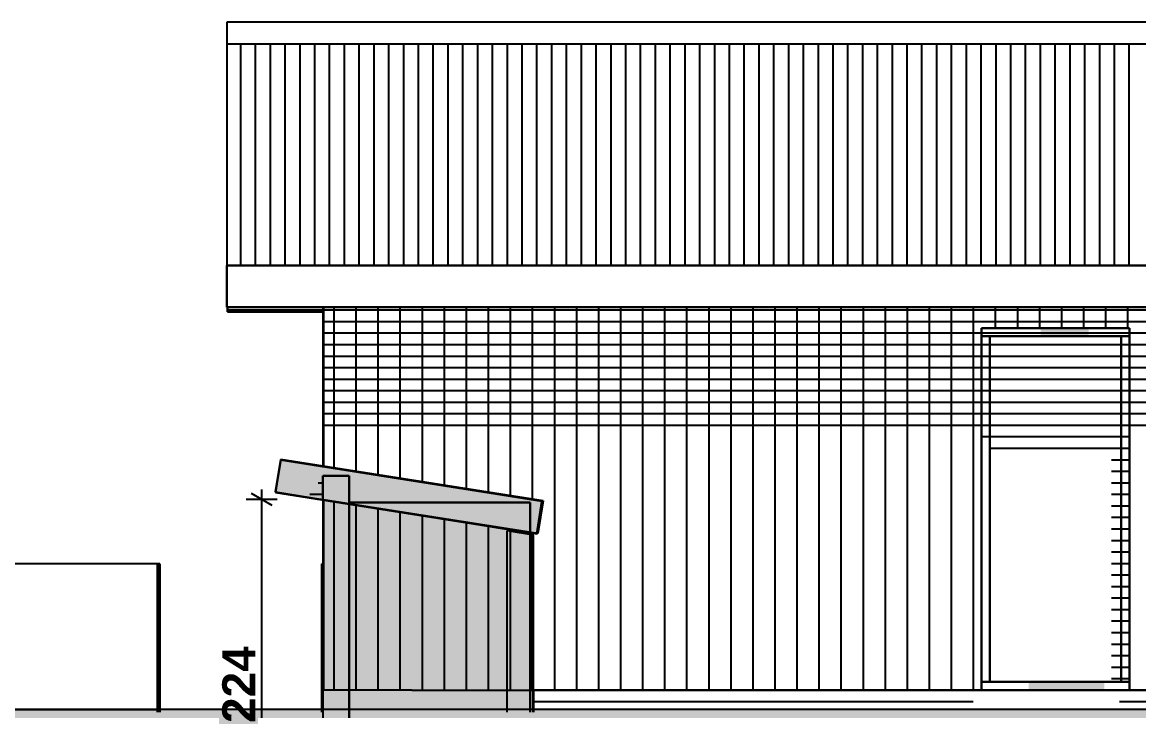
# Model space of a CAD drawing. Header units: millimetres. Extents: x -242231 to 419123, y -2399 to 525285.
# Drawn here: x -223797 to -217012, y 68275 to 72458 of the extents above; entities that cross this region are included whole.
import ezdxf

# ---------------------------------------------------------------- set-up
doc = ezdxf.new("R2010")
doc.units = ezdxf.units.MM
doc.styles.add('GENERATED_STYLE_1', font='swissb.ttf')

msp = doc.modelspace()

# ---------------------------------------------------------------- hatches: boundary and pattern name
at = {"linetype": 'Continuous', "lineweight": 15}
for points in [[(-217608.72, 70600.504), (-217608.72, 70550.898), (-217316.149, 70550.898), (-217316.149, 70600.504)], [(-221967.496, 69557.322), (-221973.572, 68266.436), (-220691.612, 68266.436), (-220691.612, 69350.825)]]:
    msp.add_hatch(color=253, dxfattribs=at).paths.add_polyline_path(points, flags=0)
at = {"linetype": 'Continuous', "lineweight": 0}
for points in [[(-222258.164, 69602.125), (-220670.777, 69350.708), (-220639.813, 69546.203), (-222227.201, 69797.62)], [(-217221.616, 68400.504), (-217221.616, 68451.163), (-217681.822, 68451.163), (-217681.822, 68400.504)], [(-228751.592, 68133.538), (-228751.592, 68283.538), (-200225.193, 68283.538), (-200225.193, 68133.538)]]:
    msp.add_hatch(color=255, dxfattribs=at).paths.add_polyline_path(points, flags=0)

# ---------------------------------------------------------------- linework, layer by layer
for p, q in [((-204849.464, 72458.213), (-222553.186, 72458.213)), ((-222553.186, 72458.213), (-222553.186, 70979.865)), ((-222553.186, 70979.865), (-204849.464, 70979.865)), ((-204849.464, 70979.865), (-222553.186, 70979.865)), ((-222553.186, 70979.865), (-222553.186, 70727.841)), ((-222553.186, 70727.841), (-204849.464, 70727.841)), ((-221968.487, 70727.841), (-222549.579, 70727.841)), ((-222549.579, 70727.841), (-222549.579, 70698.889)), ((-222549.579, 70698.889), (-221968.487, 70698.889)), ((-221968.487, 70698.889), (-221968.487, 70727.841)), ((-217067.797, 70600.504), (-217967.797, 70600.504)), ((-217967.797, 70600.504), (-217967.797, 70550.504)), ((-217067.797, 70550.504), (-217067.797, 70600.504)), ((-217967.797, 70550.504), (-217917.797, 70550.504)), ((-217917.797, 70550.504), (-217967.797, 70550.504)), ((-217967.797, 70550.504), (-217967.797, 68450.504)), ((-217117.797, 70550.504), (-217917.797, 70550.504)), ((-217917.797, 70550.504), (-217917.797, 68450.504)), ((-217917.797, 70550.504), (-217117.797, 70550.504)), ((-217917.797, 68450.504), (-217917.797, 70550.504)), ((-217117.797, 68450.504), (-217117.797, 70550.504)), ((-217117.797, 70550.504), (-217067.797, 70550.504)), ((-217067.797, 70550.504), (-217117.797, 70550.504)), ((-217117.797, 70550.504), (-217117.797, 68450.504)), ((-217067.797, 68450.504), (-217067.797, 70550.504)), ((-222226.487, 69802.125), (-222257.774, 69604.588)), ((-220632.244, 69549.622), (-222226.487, 69802.125)), ((-221809.725, 69702.363), (-221969.725, 69702.363)), ((-221969.725, 69702.363), (-221969.725, 67317.304)), ((-221969.725, 69558.965), (-221969.725, 69702.363)), ((-221969.725, 69702.363), (-221809.725, 69702.363)), ((-221809.725, 65852.363), (-221809.725, 69702.363)), ((-221809.725, 69702.363), (-221809.725, 69541.286)), ((-222257.774, 69604.588), (-221969.725, 69558.965)), ((-220663.531, 69352.085), (-220632.244, 69549.622)), ((-221809.725, 69541.286), (-221809.727, 68267.304)), ((-220710.081, 69541.286), (-221809.725, 69541.286)), ((-221809.725, 69541.286), (-220710.081, 69541.286)), ((-220710.081, 68267.304), (-220710.081, 69541.286)), ((-220710.081, 69541.286), (-220710.081, 69359.457)), ((-220710.081, 69359.457), (-220663.531, 69352.085)), ((-220689.738, 69342.364), (-220710.081, 69345.586)), ((-220710.081, 69345.586), (-220710.081, 68267.304)), ((-220689.738, 68267.304), (-220689.738, 69342.364)), ((-222975.877, 69017.304), (-222975.977, 69167.304)), ((-222975.977, 69167.304), (-222975.977, 69017.304)), ((-222975.877, 69167.304), (-222975.977, 69167.304)), ((-222975.977, 69167.304), (-222975.877, 69017.304)), ((-222961.077, 69167.304), (-222975.877, 69167.304)), ((-222975.877, 69167.304), (-222961.077, 69017.304)), ((-222975.877, 69017.304), (-222975.877, 69167.304)), ((-222961.077, 69017.304), (-222975.877, 69167.304)), ((-222975.877, 69167.304), (-222975.877, 69017.304)), ((-222961.077, 69017.304), (-222961.077, 69167.304)), ((-222960.977, 69167.304), (-222961.077, 69167.304)), ((-222961.077, 69167.304), (-222960.977, 69017.304)), ((-222960.977, 69017.304), (-222961.077, 69167.304)), ((-222961.077, 69167.304), (-222961.077, 69017.304)), ((-222960.977, 69017.304), (-222960.977, 69167.304)), ((-221975.877, 69017.304), (-221975.977, 69167.304)), ((-221975.977, 69167.304), (-221975.977, 69017.304)), ((-221975.877, 69167.304), (-221975.977, 69167.304)), ((-221975.977, 69167.304), (-221975.877, 69017.304)), ((-221969.725, 69104.948), (-221975.877, 69167.304)), ((-221975.877, 69167.304), (-221975.877, 69082.867)), ((-221969.725, 69167.304), (-221975.877, 69167.304)), ((-221975.877, 69167.304), (-221969.725, 69104.948)), ((-221975.877, 69017.304), (-221975.877, 69167.304)), ((-221969.725, 69104.948), (-221969.725, 69167.304)), ((-221975.877, 69082.867), (-221969.725, 69082.867)), ((-221969.725, 69082.867), (-221975.877, 69082.867)), ((-221975.877, 69082.867), (-221975.877, 69017.304)), ((-221969.725, 69082.867), (-221969.725, 69104.948)), ((-221969.725, 69017.304), (-221969.725, 69082.867)), ((-222975.977, 69017.304), (-222975.877, 69017.304)), ((-222975.877, 68867.304), (-222975.977, 69017.304)), ((-222975.977, 69017.304), (-222975.977, 68867.304)), ((-222975.877, 69017.304), (-222975.977, 69017.304)), ((-222975.977, 69017.304), (-222975.877, 68867.304)), ((-222975.877, 69017.304), (-222961.077, 69017.304)), ((-222961.077, 69017.304), (-222975.877, 69017.304)), ((-222975.877, 69017.304), (-222961.077, 68867.304)), ((-222975.877, 68867.304), (-222975.877, 69017.304)), ((-222961.077, 68867.304), (-222975.877, 69017.304)), ((-222975.877, 69017.304), (-222975.877, 68867.304)), ((-222961.077, 69017.304), (-222960.977, 69017.304)), ((-222961.077, 68867.304), (-222961.077, 69017.304)), ((-222960.977, 68867.304), (-222961.077, 69017.304)), ((-222961.077, 69017.304), (-222961.077, 68867.304)), ((-222960.977, 69017.304), (-222961.077, 69017.304)), ((-222961.077, 69017.304), (-222960.977, 68867.304)), ((-222960.977, 68867.304), (-222960.977, 69017.304)), ((-221975.977, 69017.304), (-221975.877, 69017.304)), ((-221975.877, 68867.304), (-221975.977, 69017.304)), ((-221975.977, 69017.304), (-221975.977, 68867.304)), ((-221975.877, 69017.304), (-221975.977, 69017.304)), ((-221975.977, 69017.304), (-221975.877, 68867.304)), ((-221975.877, 69017.304), (-221969.725, 69017.304)), ((-221969.725, 68954.948), (-221975.877, 69017.304)), ((-221975.877, 69017.304), (-221975.877, 68867.304)), ((-221969.725, 69017.304), (-221975.877, 69017.304)), ((-221975.877, 69017.304), (-221969.725, 68954.948)), ((-221975.877, 68867.304), (-221975.877, 69017.304)), ((-221969.725, 68954.948), (-221969.725, 69017.304)), ((-221969.725, 68867.304), (-221969.725, 68954.948)), ((-222975.977, 68867.304), (-222975.877, 68867.304)), ((-222975.877, 68717.304), (-222975.977, 68867.304)), ((-222975.977, 68867.304), (-222975.977, 68717.304)), ((-222975.877, 68867.304), (-222975.977, 68867.304)), ((-222975.977, 68867.304), (-222975.877, 68717.304)), ((-222975.877, 68867.304), (-222961.077, 68867.304)), ((-222961.077, 68717.304), (-222975.877, 68867.304)), ((-222975.877, 68867.304), (-222975.877, 68717.304)), ((-222961.077, 68867.304), (-222975.877, 68867.304)), ((-222975.877, 68867.304), (-222961.077, 68717.304)), ((-222975.877, 68717.304), (-222975.877, 68867.304)), ((-222961.077, 68867.304), (-222960.977, 68867.304)), ((-222960.977, 68717.304), (-222961.077, 68867.304)), ((-222961.077, 68867.304), (-222961.077, 68717.304)), ((-222961.077, 68717.304), (-222961.077, 68867.304)), ((-222960.977, 68867.304), (-222961.077, 68867.304)), ((-222961.077, 68867.304), (-222960.977, 68717.304)), ((-222960.977, 68717.304), (-222960.977, 68867.304)), ((-221975.977, 68867.304), (-221975.877, 68867.304)), ((-221975.877, 68717.304), (-221975.977, 68867.304)), ((-221975.977, 68867.304), (-221975.977, 68717.304)), ((-221975.877, 68867.304), (-221975.977, 68867.304)), ((-221975.977, 68867.304), (-221975.877, 68717.304)), ((-221975.877, 68867.304), (-221969.725, 68867.304)), ((-221969.725, 68867.304), (-221975.877, 68867.304)), ((-221975.877, 68867.304), (-221969.725, 68804.948)), ((-221969.725, 68804.948), (-221975.877, 68867.304)), ((-221975.877, 68867.304), (-221975.877, 68717.304)), ((-221975.877, 68717.304), (-221975.877, 68867.304)), ((-221969.725, 68804.948), (-221969.725, 68867.304)), ((-221969.725, 68717.304), (-221969.725, 68804.948)), ((-222975.977, 68717.304), (-222975.877, 68717.304)), ((-222975.877, 68717.304), (-222975.977, 68717.304)), ((-222975.977, 68717.304), (-222975.877, 68567.304)), ((-222975.877, 68567.304), (-222975.977, 68717.304)), ((-222975.977, 68717.304), (-222975.977, 68567.304)), ((-222975.877, 68717.304), (-222961.077, 68717.304)), ((-222961.077, 68717.304), (-222975.877, 68717.304)), ((-222975.877, 68717.304), (-222961.077, 68567.304)), ((-222961.077, 68567.304), (-222975.877, 68717.304)), ((-222975.877, 68717.304), (-222975.877, 68567.304)), ((-222975.877, 68567.304), (-222975.877, 68717.304)), ((-222961.077, 68717.304), (-222960.977, 68717.304)), ((-222961.077, 68567.304), (-222961.077, 68717.304)), ((-222960.977, 68717.304), (-222961.077, 68717.304)), ((-222961.077, 68717.304), (-222960.977, 68567.304)), ((-222960.977, 68567.304), (-222961.077, 68717.304)), ((-222961.077, 68717.304), (-222961.077, 68567.304)), ((-222960.977, 68567.304), (-222960.977, 68717.304)), ((-221975.977, 68717.304), (-221975.877, 68717.304)), ((-221975.877, 68717.304), (-221975.977, 68717.304)), ((-221975.977, 68717.304), (-221975.877, 68567.304)), ((-221975.877, 68567.304), (-221975.977, 68717.304)), ((-221975.977, 68717.304), (-221975.977, 68567.304)), ((-221975.877, 68717.304), (-221969.725, 68717.304)), ((-221969.725, 68717.304), (-221975.877, 68717.304)), ((-221975.877, 68717.304), (-221969.725, 68654.948)), ((-221969.725, 68654.948), (-221975.877, 68717.304)), ((-221975.877, 68717.304), (-221975.877, 68567.304)), ((-221975.877, 68567.304), (-221975.877, 68717.304)), ((-221969.725, 68654.948), (-221969.725, 68717.304)), ((-221969.725, 68567.304), (-221969.725, 68654.948)), ((-222975.977, 68567.304), (-222975.877, 68567.304)), ((-222975.877, 68417.304), (-222975.977, 68567.304)), ((-222975.977, 68567.304), (-222975.977, 68417.304)), ((-222975.877, 68567.304), (-222975.977, 68567.304)), ((-222975.977, 68567.304), (-222975.877, 68417.304)), ((-222975.877, 68567.304), (-222961.077, 68567.304)), ((-222975.877, 68417.304), (-222975.877, 68567.304)), ((-222961.077, 68567.304), (-222975.877, 68567.304)), ((-222975.877, 68567.304), (-222961.077, 68417.304)), ((-222961.077, 68417.304), (-222975.877, 68567.304)), ((-222975.877, 68567.304), (-222975.877, 68417.304)), ((-222961.077, 68567.304), (-222960.977, 68567.304)), ((-222960.977, 68417.304), (-222961.077, 68567.304)), ((-222961.077, 68567.304), (-222961.077, 68417.304)), ((-222960.977, 68567.304), (-222961.077, 68567.304)), ((-222961.077, 68567.304), (-222960.977, 68417.304)), ((-222961.077, 68417.304), (-222961.077, 68567.304)), ((-222960.977, 68417.304), (-222960.977, 68567.304)), ((-221975.977, 68567.304), (-221975.877, 68567.304)), ((-221975.877, 68417.304), (-221975.977, 68567.304)), ((-221975.977, 68567.304), (-221975.977, 68417.304)), ((-221975.877, 68567.304), (-221975.977, 68567.304)), ((-221975.977, 68567.304), (-221975.877, 68417.304)), ((-221975.877, 68567.304), (-221969.725, 68567.304)), ((-221969.725, 68504.948), (-221975.877, 68567.304)), ((-221975.877, 68567.304), (-221975.877, 68417.304)), ((-221969.725, 68567.304), (-221975.877, 68567.304)), ((-221975.877, 68567.304), (-221969.725, 68504.948)), ((-221975.877, 68417.304), (-221975.877, 68567.304)), ((-221969.725, 68504.948), (-221969.725, 68567.304)), ((-221969.725, 68417.304), (-221969.725, 68504.948)), ((-222975.977, 68417.304), (-222975.877, 68417.304)), ((-222975.877, 68267.304), (-222975.977, 68417.304)), ((-222975.977, 68417.304), (-222975.977, 68267.304)), ((-222975.877, 68417.304), (-222975.977, 68417.304)), ((-222975.977, 68417.304), (-222975.877, 68267.304)), ((-222975.877, 68417.304), (-222961.077, 68417.304)), ((-222975.877, 68267.304), (-222975.877, 68417.304)), ((-222961.077, 68417.304), (-222975.877, 68417.304)), ((-222975.877, 68417.304), (-222961.077, 68267.304)), ((-222961.077, 68267.304), (-222975.877, 68417.304)), ((-222975.877, 68417.304), (-222975.877, 68267.304)), ((-222961.077, 68417.304), (-222960.977, 68417.304)), ((-222960.977, 68267.304), (-222961.077, 68417.304)), ((-222961.077, 68417.304), (-222961.077, 68267.304)), ((-222960.977, 68417.304), (-222961.077, 68417.304)), ((-222961.077, 68417.304), (-222960.977, 68267.304)), ((-222961.077, 68267.304), (-222961.077, 68417.304)), ((-222960.977, 68267.304), (-222960.977, 68417.304)), ((-221975.977, 68417.304), (-221975.877, 68417.304)), ((-221975.877, 68417.304), (-221975.977, 68417.304)), ((-221975.977, 68417.304), (-221975.877, 68267.304)), ((-221975.877, 68267.304), (-221975.977, 68417.304)), ((-221975.977, 68417.304), (-221975.977, 68267.304)), ((-221975.877, 68417.304), (-221969.725, 68417.304)), ((-221969.725, 68417.304), (-221975.877, 68417.304)), ((-221975.877, 68417.304), (-221969.725, 68354.948)), ((-221969.725, 68354.948), (-221975.877, 68417.304)), ((-221975.877, 68417.304), (-221975.877, 68267.304)), ((-221975.877, 68267.304), (-221975.877, 68417.304)), ((-221969.725, 68354.948), (-221969.725, 68417.304)), ((-220689.738, 68400.504), (-220689.738, 68267.304)), ((-205549.155, 68400.504), (-220689.738, 68400.504)), ((-217917.797, 68450.504), (-217967.797, 68450.504)), ((-217967.797, 68450.504), (-217967.797, 68400.504)), ((-217967.797, 68450.504), (-217917.797, 68450.504)), ((-217967.797, 68400.504), (-217067.797, 68400.504)), ((-217917.797, 68450.504), (-217117.797, 68450.504)), ((-217117.797, 68450.504), (-217917.797, 68450.504)), ((-217067.797, 68450.504), (-217117.797, 68450.504)), ((-217117.797, 68450.504), (-217067.797, 68450.504)), ((-217067.797, 68400.504), (-217067.797, 68450.504)), ((-221969.725, 68267.304), (-221969.725, 68354.948))]:
    msp.add_line(p, q)
at = {"linetype": 'Continuous'}
for p, q in [((-204849.464, 72458.213), (-222553.186, 72458.213)), ((-222553.186, 72458.213), (-222553.186, 70979.865)), ((-204849.464, 72324.552), (-222553.186, 72324.552)), ((-222553.186, 72324.552), (-222553.186, 70979.851)), ((-222553.186, 70979.865), (-204849.464, 70979.865)), ((-222553.186, 70727.841), (-222553.186, 70979.865)), ((-222553.186, 70979.851), (-204849.464, 70979.851)), ((-222553.186, 70727.841), (-204849.464, 70727.841)), ((-222549.579, 70698.889), (-222549.579, 70727.841)), ((-221968.487, 70698.889), (-222549.579, 70698.889)), ((-221968.487, 69761.262), (-221968.487, 70727.841)), ((-205269.155, 70727.316), (-221967.496, 70727.316)), ((-221967.496, 70727.316), (-221967.496, 69761.458)), ((-217967.808, 70600.504), (-217067.734, 70600.504)), ((-217967.808, 68399.679), (-217967.808, 70600.504)), ((-217967.797, 68400.504), (-217967.797, 70600.504)), ((-217967.797, 70600.504), (-217067.797, 70600.504)), ((-217067.797, 70600.504), (-217067.797, 68400.504)), ((-217067.734, 70600.504), (-217067.734, 68399.679)), ((-217917.797, 70550.504), (-217917.797, 68450.504)), ((-217117.797, 70550.504), (-217917.797, 70550.504)), ((-217117.797, 68450.504), (-217117.797, 70550.504)), ((-222227.201, 69797.62), (-222258.164, 69602.125)), ((-222257.774, 69604.588), (-222226.487, 69802.125)), ((-220639.813, 69546.203), (-222227.201, 69797.62)), ((-222226.487, 69802.125), (-220632.244, 69549.622)), ((-221967.496, 69761.458), (-220632.244, 69549.622)), ((-221809.725, 69702.363), (-221969.725, 69702.363)), ((-221969.725, 69702.363), (-221969.725, 67317.304)), ((-221809.725, 69702.363), (-221809.725, 65852.363)), ((-222341.838, 69558.769), (-222341.838, 69619.894)), ((-222248.088, 69558.769), (-222435.588, 69558.769)), ((-222279.338, 69522.685), (-222404.338, 69594.854)), ((-222341.838, 67317.304), (-222341.838, 69558.769)), ((-222258.164, 69602.125), (-220670.777, 69350.708)), ((-222257.774, 69604.588), (-221969.725, 69558.965)), ((-221967.496, 69557.322), (-221973.572, 68266.436)), ((-220663.531, 69352.085), (-221967.496, 69557.322)), ((-221967.496, 69557.322), (-221967.496, 68401.694)), ((-220691.612, 69350.825), (-221967.496, 69557.322)), ((-220670.777, 69350.708), (-220639.813, 69546.203)), ((-220663.531, 69352.085), (-220632.244, 69549.622)), ((-220632.244, 69549.622), (-220663.531, 69352.085)), ((-220710.081, 69541.286), (-221809.725, 69541.286)), ((-220710.081, 68267.304), (-220710.081, 69541.286)), ((-220849.738, 68267.304), (-220849.738, 69367.706)), ((-220689.738, 69342.364), (-220849.738, 69367.706)), ((-220710.081, 69359.457), (-220663.531, 69352.085)), ((-220691.612, 68266.436), (-220691.612, 69350.825)), ((-220689.738, 68267.304), (-220689.738, 69342.364)), ((-222975.977, 69167.304), (-224431.842, 69167.304)), ((-222975.977, 68283.538), (-222975.977, 69167.304)), ((-222975.977, 69017.304), (-222975.977, 69167.304)), ((-222975.877, 69167.304), (-222975.977, 69167.304)), ((-222961.077, 69167.304), (-222975.877, 69167.304)), ((-222960.977, 69167.304), (-222961.077, 69167.304)), ((-222960.977, 69017.304), (-222960.977, 69167.304)), ((-221975.977, 69017.304), (-221975.977, 69167.304)), ((-221975.877, 69167.304), (-221975.977, 69167.304)), ((-221969.725, 69167.304), (-221975.877, 69167.304)), ((-222975.977, 68867.304), (-222975.977, 69017.304)), ((-222960.977, 68867.304), (-222960.977, 69017.304)), ((-221975.977, 68867.304), (-221975.977, 69017.304)), ((-222975.977, 68717.304), (-222975.977, 68867.304)), ((-222960.977, 68717.304), (-222960.977, 68867.304)), ((-221975.977, 68717.304), (-221975.977, 68867.304)), ((-222975.977, 68567.304), (-222975.977, 68717.304)), ((-222960.977, 68567.304), (-222960.977, 68717.304)), ((-221975.977, 68567.304), (-221975.977, 68717.304)), ((-222975.977, 68417.304), (-222975.977, 68567.304)), ((-222960.977, 68417.304), (-222960.977, 68567.304)), ((-221975.977, 68417.304), (-221975.977, 68567.304)), ((-222975.977, 68267.304), (-222975.977, 68417.304)), ((-222960.977, 68267.304), (-222960.977, 68417.304)), ((-221975.977, 68267.304), (-221975.977, 68417.304)), ((-221967.496, 68401.694), (-221430.459, 68401.694)), ((-221430.459, 68401.694), (-221430.459, 68399.679)), ((-221430.459, 68399.679), (-219781.715, 68399.679)), ((-220689.738, 68400.504), (-217967.797, 68400.504)), ((-219781.715, 68399.679), (-217967.808, 68399.679)), ((-217067.797, 68400.504), (-217967.797, 68400.504)), ((-217917.797, 68450.504), (-217117.797, 68450.504)), ((-217773.744, 68450.504), (-217108.166, 68450.504)), ((-217067.797, 68400.504), (-205549.155, 68400.504)), ((-217067.734, 68399.679), (-205269.155, 68399.679)), ((-200225.193, 68283.538), (-228751.592, 68283.538)), ((-224431.842, 68283.538), (-222975.977, 68283.538))]:
    msp.add_line(p, q, dxfattribs=at)
at = {"color": 251, "linetype": 'Continuous', "lineweight": 25}
for p, q in [((-222471.224, 72324.552), (-222471.224, 70979.851)), ((-222381.224, 72324.552), (-222381.224, 70979.851)), ((-222291.224, 72324.552), (-222291.224, 70979.851)), ((-222201.224, 72324.552), (-222201.224, 70979.851)), ((-222111.224, 72324.552), (-222111.224, 70979.851)), ((-222021.224, 72324.552), (-222021.224, 70979.851)), ((-221931.224, 72324.552), (-221931.224, 70979.851)), ((-221841.224, 72324.552), (-221841.224, 70979.851)), ((-221751.224, 72324.552), (-221751.224, 70979.851)), ((-221661.224, 72324.552), (-221661.224, 70979.851)), ((-221571.224, 72324.552), (-221571.224, 70979.851)), ((-221481.224, 72324.552), (-221481.224, 70979.851)), ((-221391.224, 72324.552), (-221391.224, 70979.851)), ((-221301.224, 72324.552), (-221301.224, 70979.851)), ((-221211.224, 72324.552), (-221211.224, 70979.851)), ((-221121.224, 72324.552), (-221121.224, 70979.851)), ((-221031.224, 72324.552), (-221031.224, 70979.851)), ((-220941.224, 72324.552), (-220941.224, 70979.851)), ((-220851.224, 72324.552), (-220851.224, 70979.851)), ((-220761.224, 72324.552), (-220761.224, 70979.851)), ((-220671.224, 72324.552), (-220671.224, 70979.851)), ((-220581.224, 72324.552), (-220581.224, 70979.851)), ((-220491.224, 72324.552), (-220491.224, 70979.851)), ((-220401.224, 72324.552), (-220401.224, 70979.851)), ((-220311.224, 72324.552), (-220311.224, 70979.851)), ((-220221.224, 72324.552), (-220221.224, 70979.851)), ((-220131.224, 72324.552), (-220131.224, 70979.851)), ((-220041.224, 72324.552), (-220041.224, 70979.851)), ((-219951.224, 72324.552), (-219951.224, 70979.851)), ((-219861.224, 72324.552), (-219861.224, 70979.851)), ((-219771.224, 72324.552), (-219771.224, 70979.851)), ((-219681.224, 72324.552), (-219681.224, 70979.851)), ((-219591.224, 72324.552), (-219591.224, 70979.851)), ((-219501.224, 72324.552), (-219501.224, 70979.851)), ((-219411.224, 72324.552), (-219411.224, 70979.851)), ((-219321.224, 72324.552), (-219321.224, 70979.851)), ((-219231.224, 72324.552), (-219231.224, 70979.851)), ((-219141.224, 72324.552), (-219141.224, 70979.851)), ((-219051.224, 72324.552), (-219051.224, 70979.851)), ((-218961.224, 72324.552), (-218961.224, 70979.851)), ((-218871.224, 72324.552), (-218871.224, 70979.851)), ((-218781.224, 72324.552), (-218781.224, 70979.851)), ((-218691.224, 72324.552), (-218691.224, 70979.851)), ((-218601.224, 72324.552), (-218601.224, 70979.851)), ((-218511.224, 72324.552), (-218511.224, 70979.851)), ((-218421.224, 72324.552), (-218421.224, 70979.851)), ((-218331.224, 72324.552), (-218331.224, 70979.851)), ((-218241.224, 72324.552), (-218241.224, 70979.851)), ((-218151.224, 72324.552), (-218151.224, 70979.851)), ((-218061.224, 72324.552), (-218061.224, 70979.851)), ((-217971.224, 72324.552), (-217971.224, 70979.851)), ((-217881.224, 72324.552), (-217881.224, 70979.851)), ((-217791.224, 72324.552), (-217791.224, 70979.851)), ((-217701.224, 72324.552), (-217701.224, 70979.851)), ((-217611.224, 72324.552), (-217611.224, 70979.851)), ((-217521.224, 72324.552), (-217521.224, 70979.851)), ((-217431.224, 72324.552), (-217431.224, 70979.851)), ((-217341.224, 72324.552), (-217341.224, 70979.851)), ((-217251.224, 72324.552), (-217251.224, 70979.851)), ((-217161.224, 72324.552), (-217161.224, 70979.851)), ((-217071.224, 72324.552), (-217071.224, 70979.851)), ((-222549.579, 70710.504), (-221968.487, 70710.504)), ((-221968.487, 70710.504), (-205269.155, 70710.504)), ((-221903.638, 70727.316), (-221903.638, 69751.327)), ((-221769.638, 70727.316), (-221769.638, 69730.068)), ((-221635.638, 70727.316), (-221635.638, 69708.809)), ((-221501.638, 70727.316), (-221501.638, 69687.55)), ((-221367.638, 70727.316), (-221367.638, 69666.292)), ((-221233.638, 70727.316), (-221233.638, 69645.033)), ((-221099.638, 70727.316), (-221099.638, 69623.774)), ((-220965.638, 70727.316), (-220965.638, 69602.515)), ((-220831.638, 70727.316), (-220831.638, 69581.256)), ((-220697.638, 70727.316), (-220697.638, 69559.997)), ((-220563.638, 70727.316), (-220563.638, 68399.679)), ((-220429.638, 70727.316), (-220429.638, 68399.679)), ((-220295.638, 70727.316), (-220295.638, 68399.679)), ((-220161.638, 70727.316), (-220161.638, 68399.679)), ((-220027.638, 70727.316), (-220027.638, 68399.679)), ((-219893.638, 70727.316), (-219893.638, 68399.679)), ((-219759.638, 70727.316), (-219759.638, 68399.679)), ((-219625.638, 70727.316), (-219625.638, 68399.679)), ((-219491.638, 70727.316), (-219491.638, 68399.679)), ((-219357.638, 70727.316), (-219357.638, 68399.679)), ((-219223.638, 70727.316), (-219223.638, 68399.679)), ((-219089.638, 70727.316), (-219089.638, 68399.679)), ((-218955.638, 70727.316), (-218955.638, 68399.679)), ((-218821.638, 70727.316), (-218821.638, 68399.679)), ((-218687.638, 70727.316), (-218687.638, 68399.679)), ((-218553.638, 70727.316), (-218553.638, 68399.679)), ((-218419.638, 70727.316), (-218419.638, 68399.679)), ((-218285.638, 70727.316), (-218285.638, 68399.679)), ((-218151.638, 70727.316), (-218151.638, 68399.679)), ((-218017.638, 70727.316), (-218017.638, 68399.679)), ((-217883.638, 70727.316), (-217883.638, 70600.504)), ((-217749.638, 70727.316), (-217749.638, 70600.504)), ((-217615.638, 70727.316), (-217615.638, 70600.504)), ((-217481.638, 70727.316), (-217481.638, 70600.504)), ((-217347.638, 70727.316), (-217347.638, 70600.504)), ((-217213.638, 70727.316), (-217213.638, 70600.504)), ((-217079.638, 70727.316), (-217079.638, 70600.504)), ((-221968.487, 70640.504), (-205269.155, 70640.504)), ((-221968.487, 70570.504), (-217967.797, 70570.504)), ((-217967.797, 70570.504), (-217067.797, 70570.504)), ((-217067.797, 70570.504), (-215613.675, 70570.504)), ((-221968.487, 70500.504), (-217967.797, 70500.504)), ((-217967.797, 70500.504), (-217917.797, 70500.504)), ((-217917.797, 70500.504), (-217117.797, 70500.504)), ((-217117.797, 70500.504), (-217067.797, 70500.504)), ((-217067.797, 70500.504), (-215613.675, 70500.504)), ((-221968.487, 70430.504), (-217967.797, 70430.504)), ((-217967.797, 70430.504), (-217917.797, 70430.504)), ((-217917.797, 70430.504), (-217117.797, 70430.504)), ((-217117.797, 70430.504), (-217067.797, 70430.504)), ((-217067.797, 70430.504), (-215613.675, 70430.504)), ((-221968.487, 70360.504), (-217967.797, 70360.504)), ((-217967.797, 70360.504), (-217917.797, 70360.504)), ((-217917.797, 70360.504), (-217117.797, 70360.504)), ((-217117.797, 70360.504), (-217067.797, 70360.504)), ((-217067.797, 70360.504), (-215613.675, 70360.504)), ((-221968.487, 70290.504), (-217967.797, 70290.504)), ((-217967.797, 70290.504), (-217917.797, 70290.504)), ((-217917.797, 70290.504), (-217117.797, 70290.504)), ((-217117.797, 70290.504), (-217067.797, 70290.504)), ((-217067.797, 70290.504), (-215613.675, 70290.504)), ((-221968.487, 70220.504), (-217967.797, 70220.504)), ((-217967.797, 70220.504), (-217917.797, 70220.504)), ((-217917.797, 70220.504), (-217117.797, 70220.504)), ((-217117.797, 70220.504), (-217067.797, 70220.504)), ((-217067.797, 70220.504), (-215613.675, 70220.504)), ((-221968.487, 70150.504), (-217967.797, 70150.504)), ((-217967.797, 70150.504), (-217917.797, 70150.504)), ((-217917.797, 70150.504), (-217117.797, 70150.504)), ((-217117.797, 70150.504), (-217067.797, 70150.504)), ((-217067.797, 70150.504), (-215613.675, 70150.504)), ((-221968.487, 70080.504), (-217967.797, 70080.504)), ((-217967.797, 70080.504), (-217917.797, 70080.504)), ((-217917.797, 70080.504), (-217117.797, 70080.504)), ((-217117.797, 70080.504), (-217067.797, 70080.504)), ((-217067.797, 70080.504), (-215613.675, 70080.504)), ((-221968.487, 70010.504), (-217967.797, 70010.504)), ((-217967.797, 70010.504), (-217917.797, 70010.504)), ((-217917.797, 70010.504), (-217117.797, 70010.504)), ((-217117.797, 70010.504), (-217067.797, 70010.504)), ((-217067.797, 70010.504), (-215613.675, 70010.504)), ((-217967.797, 69940.504), (-217917.797, 69940.504)), ((-217917.797, 69940.504), (-217117.797, 69940.504)), ((-217117.797, 69940.504), (-217067.797, 69940.504)), ((-217917.797, 69870.504), (-217117.797, 69870.504)), ((-217117.797, 69870.504), (-217067.797, 69870.504)), ((-217177.797, 69800.504), (-217117.797, 69800.504)), ((-217117.797, 69800.504), (-217067.797, 69800.504)), ((-217177.797, 69730.504), (-217117.797, 69730.504)), ((-217117.797, 69730.504), (-217067.797, 69730.504)), ((-221999.324, 69660.504), (-221969.725, 69660.504)), ((-217177.797, 69660.504), (-217117.797, 69660.504)), ((-217117.797, 69660.504), (-217067.797, 69660.504)), ((-222048.822, 69590.504), (-221969.725, 69590.504)), ((-221903.638, 69547.271), (-221903.638, 68401.694)), ((-217177.797, 69590.504), (-217117.797, 69590.504)), ((-217117.797, 69590.504), (-217067.797, 69590.504)), ((-221769.638, 69526.18), (-221769.638, 68401.694)), ((-221635.638, 69505.089), (-221635.638, 68401.694)), ((-221501.638, 69483.998), (-221501.638, 68401.694)), ((-217177.797, 69520.504), (-217117.797, 69520.504)), ((-217117.797, 69520.504), (-217067.797, 69520.504)), ((-221367.638, 69462.907), (-221367.638, 68399.679)), ((-221233.638, 69441.816), (-221233.638, 68399.679)), ((-221099.638, 69420.725), (-221099.638, 68399.679)), ((-217177.797, 69450.504), (-217117.797, 69450.504)), ((-217117.797, 69450.504), (-217067.797, 69450.504)), ((-220965.638, 69399.635), (-220965.638, 68399.679)), ((-220831.638, 69378.544), (-220831.638, 68399.679)), ((-220697.638, 69357.453), (-220697.638, 68399.679)), ((-217177.797, 69380.504), (-217117.797, 69380.504)), ((-217117.797, 69380.504), (-217067.797, 69380.504)), ((-217177.797, 69310.504), (-217117.797, 69310.504)), ((-217117.797, 69310.504), (-217067.797, 69310.504)), ((-217177.797, 69240.504), (-217117.797, 69240.504)), ((-217117.797, 69240.504), (-217067.797, 69240.504)), ((-217177.797, 69170.504), (-217117.797, 69170.504)), ((-217117.797, 69170.504), (-217067.797, 69170.504)), ((-221975.977, 69100.504), (-221975.933, 69100.504)), ((-221975.933, 69100.504), (-221975.877, 69100.504)), ((-221975.877, 69100.504), (-221969.725, 69100.504)), ((-217177.797, 69100.504), (-217117.797, 69100.504)), ((-217117.797, 69100.504), (-217067.797, 69100.504)), ((-221975.977, 69030.504), (-221975.886, 69030.504)), ((-221975.886, 69030.504), (-221975.877, 69030.504)), ((-221975.877, 69030.504), (-221969.725, 69030.504)), ((-217177.797, 69030.504), (-217117.797, 69030.504)), ((-217117.797, 69030.504), (-217067.797, 69030.504)), ((-221975.977, 68960.504), (-221975.94, 68960.504)), ((-221975.94, 68960.504), (-221975.877, 68960.504)), ((-221975.877, 68960.504), (-221970.273, 68960.504)), ((-221970.273, 68960.504), (-221969.725, 68960.504)), ((-217177.797, 68960.504), (-217117.797, 68960.504)), ((-217117.797, 68960.504), (-217067.797, 68960.504)), ((-221975.977, 68890.504), (-221975.893, 68890.504)), ((-221975.893, 68890.504), (-221975.877, 68890.504)), ((-221975.877, 68890.504), (-221969.725, 68890.504)), ((-217177.797, 68890.504), (-217117.797, 68890.504)), ((-217117.797, 68890.504), (-217067.797, 68890.504)), ((-221975.977, 68820.504), (-221975.946, 68820.504)), ((-221975.946, 68820.504), (-221975.877, 68820.504)), ((-221975.877, 68820.504), (-221971.26, 68820.504)), ((-221971.26, 68820.504), (-221969.725, 68820.504)), ((-217177.797, 68820.504), (-217117.797, 68820.504)), ((-217117.797, 68820.504), (-217067.797, 68820.504)), ((-221975.977, 68750.504), (-221975.9, 68750.504)), ((-221975.9, 68750.504), (-221975.877, 68750.504)), ((-221975.877, 68750.504), (-221969.725, 68750.504)), ((-217177.797, 68750.504), (-217117.797, 68750.504)), ((-217117.797, 68750.504), (-217067.797, 68750.504)), ((-221975.977, 68680.504), (-221975.953, 68680.504)), ((-221975.953, 68680.504), (-221975.877, 68680.504)), ((-221975.877, 68680.504), (-221972.247, 68680.504)), ((-221972.247, 68680.504), (-221969.725, 68680.504)), ((-217177.797, 68680.504), (-217117.797, 68680.504)), ((-217117.797, 68680.504), (-217067.797, 68680.504)), ((-221975.977, 68610.504), (-221975.906, 68610.504)), ((-221975.906, 68610.504), (-221975.877, 68610.504)), ((-221975.877, 68610.504), (-221969.725, 68610.504)), ((-217177.797, 68610.504), (-217117.797, 68610.504)), ((-217117.797, 68610.504), (-217067.797, 68610.504)), ((-221975.977, 68540.504), (-221975.96, 68540.504)), ((-221975.96, 68540.504), (-221975.877, 68540.504)), ((-221975.877, 68540.504), (-221973.233, 68540.504)), ((-221973.233, 68540.504), (-221969.725, 68540.504)), ((-217177.797, 68540.504), (-217117.797, 68540.504)), ((-217117.797, 68540.504), (-217067.797, 68540.504)), ((-221975.977, 68470.504), (-221975.913, 68470.504)), ((-221975.913, 68470.504), (-221975.877, 68470.504)), ((-221975.877, 68470.504), (-221969.725, 68470.504)), ((-217177.797, 68470.504), (-217117.797, 68470.504)), ((-217117.797, 68470.504), (-217067.797, 68470.504)), ((-221975.977, 68400.504), (-221975.966, 68400.504)), ((-221975.966, 68400.504), (-221975.877, 68400.504)), ((-221975.877, 68400.504), (-221974.22, 68400.504)), ((-221974.22, 68400.504), (-221969.725, 68400.504)), ((-221975.977, 68330.504), (-221975.92, 68330.504)), ((-221975.92, 68330.504), (-221975.877, 68330.504)), ((-221975.877, 68330.504), (-221969.725, 68330.504)), ((-220689.738, 68330.504), (-218017.294, 68330.504)), ((-217128, 68330.504), (-205329.852, 68330.504))]:
    msp.add_line(p, q, dxfattribs=at)

# ---------------------------------------------------------------- texts
at = {"style": 'GENERATED_STYLE_1'}
msp.add_text('224', height=200, rotation=90, dxfattribs=at).set_placement((-222381.838, 68200.666))

doc.saveas('drawing.dxf')
